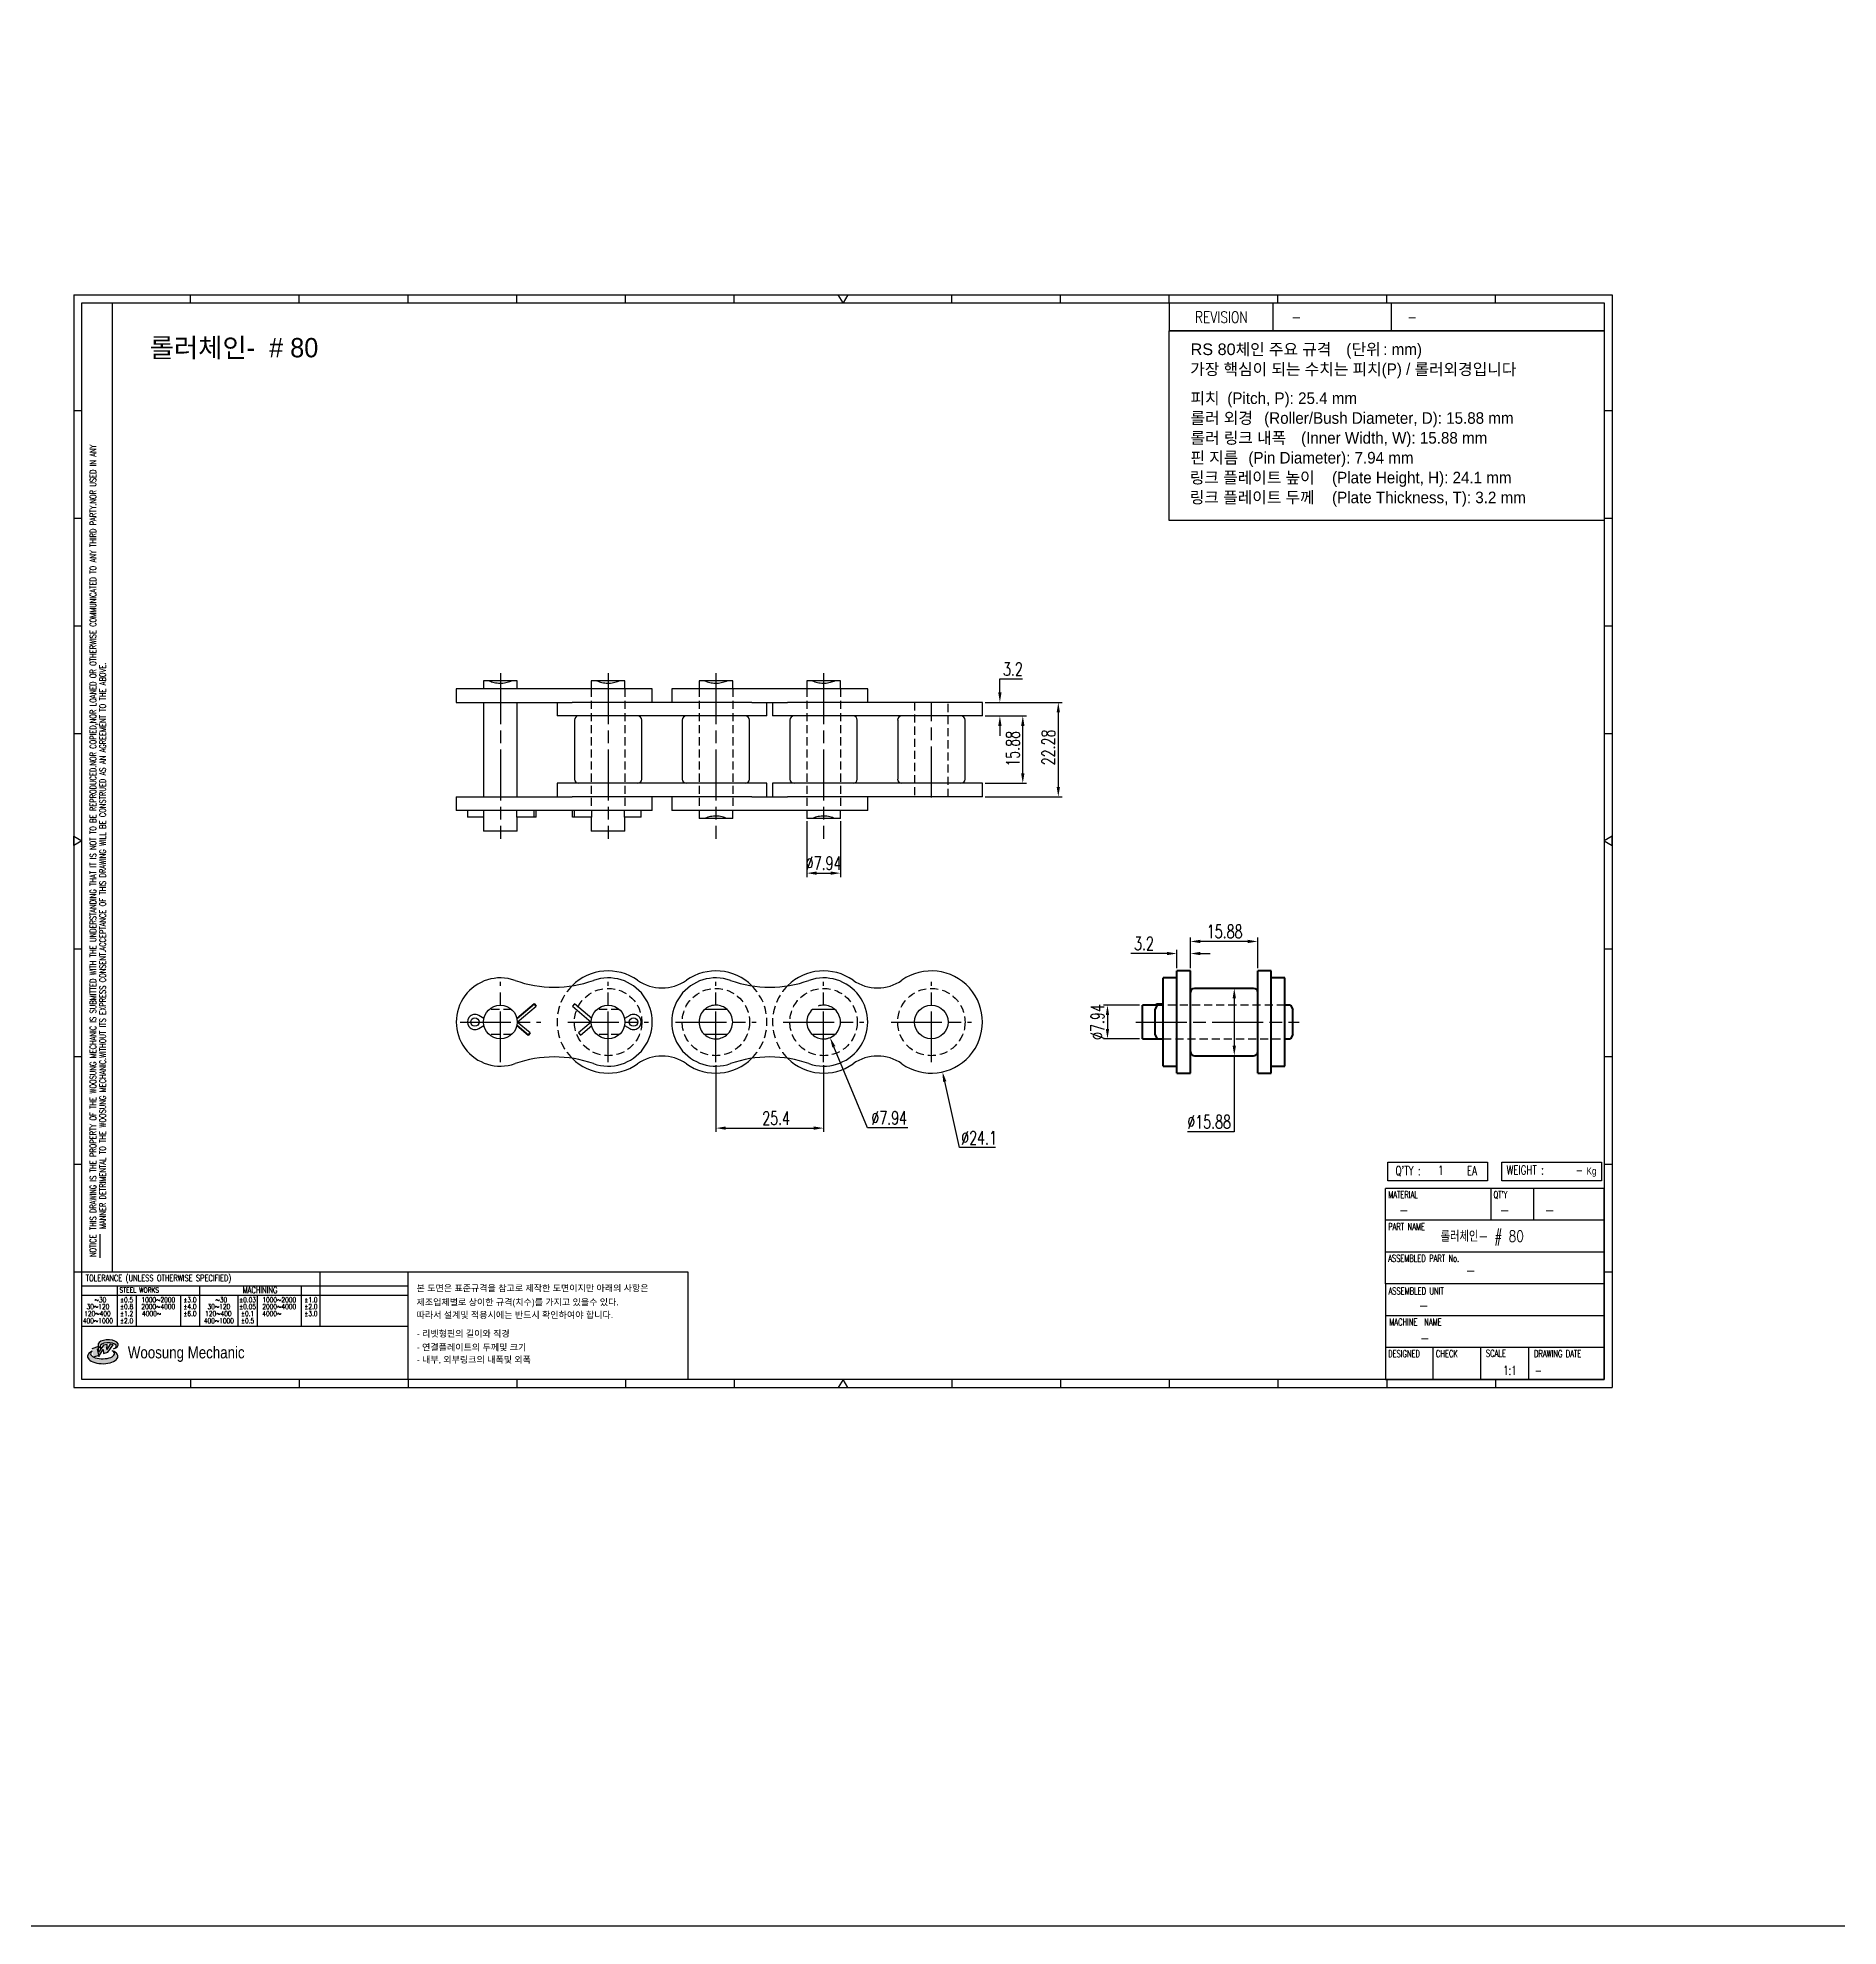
# Model space of a CAD drawing. Header units: millimetres. Extents: x 23858 to 48841, y -93 to 797.
# Drawn here: x 25289.3 to 25713.8, y -93.4 to 351.8 of the extents above; entities that cross this region are included whole.
import ezdxf
from ezdxf.enums import TextEntityAlignment as Align

# ---------------------------------------------------------------- set-up
doc = ezdxf.new("R2010")
doc.units = ezdxf.units.MM
doc.linetypes.add('AM_ISO08W050', pattern=[18, 12, -1.5, 3, -1.5])
doc.linetypes.add('HIDDEN', pattern=[9.525, 6.35, -3.175])
doc.layers.get('Defpoints').update_dxf_attribs({"color": 80})
doc.layers.add('AM_0', color=7, linetype='Continuous', lineweight=50)
doc.layers.add('CL1', color=140, linetype='AM_ISO08W050', lineweight=25)
for name, color, linetype in [('HID-01', 2, 'HIDDEN'), ('S-DIM', 7, 'Continuous'), ('TITLE', 7, 'Continuous'), ('도면레이아웃', 7, 'Continuous')]:
    doc.layers.add(name, color=color, linetype=linetype)
doc.styles.add('HAN', font='ROMANS.shx', dxfattribs={"width": 0.7, "bigfont": 'whgtxt.shx'})
doc.styles.add('HKD_ST2', font='romans.shx', dxfattribs={"width": 0.7, "height": 4, "bigfont": '@extfont2.shx'})
doc.styles.add('HSG', font='SIMPLEX.shx', dxfattribs={"width": 0.7, "bigfont": 'HSG.shx'})
doc.styles.add('MtXpl_', font='Gulim.ttf')
doc.styles.add('SLDTEXTSTYLE4', font='arial.ttf', dxfattribs={"width": 0.8})
doc.styles.get("Standard").update_dxf_attribs({"font": 'arial.ttf'})
doc.dimstyles.new('APP1.3', dxfattribs={"dimscale": 1.3, "dimtxt": 2.4, "dimasz": 1.8, "dimexe": 0.7, "dimexo": 0.5, "dimgap": 0.6, "dimtad": 1, "dimtoh": 1, "dimrnd": 0.01, "dimzin": 9, "dimdsep": 46, "dimtxsty": 'HSG', "dimcen": 0, "dimclrd": 1, "dimclre": 1, "dimclrt": 256, "dimazin": 2, "dimtp": 1, "dimtm": 1, "dimtfac": 0.5, "dimtofl": 0, "dimtmove": 0, "dimatfit": 3, "dimfxl": 0, "dimtvp": 1, "dimtolj": 2, "dimlwd": -1, "dimlwe": -1, "dimarcsym": 0})

# ---------------------------------------------------------------- blocks, each defined once
blk = doc.blocks.new('*D76')
at = {"layer": 'Defpoints', "color": 0, "transparency": 16777216}
for p in [(25512, 191.91), (25521.51, 191.91), (25512, 176.03)]:
    blk.add_point(p, dxfattribs=at)
at = {"layer": 'S-DIM', "color": 1, "linetype": 'ByBlock', "transparency": 16777216}
for p, q in [((25512.65, 191.91), (25522.42, 191.91)), ((25521.51, 178.37), (25521.51, 189.57)), ((25512.65, 176.03), (25522.42, 176.03))]:
    blk.add_line(p, q, dxfattribs=at)
at = {"layer": 'S-DIM', "color": 1, "transparency": 16777216}
for points in [[(25521.12, 189.57), (25521.9, 189.57), (25521.51, 191.91)], [(25521.12, 178.37), (25521.9, 178.37), (25521.51, 176.03)]]:
    blk.add_solid(points, dxfattribs=at)
at = {"layer": 'S-DIM', "transparency": 16777216, "insert": (25519.17, 184.16), "char_height": 3.12, "attachment_point": 5, "rotation": 90, "style": 'HSG'}
blk.add_mtext('\\A2;15.88', dxfattribs=at)
blk = doc.blocks.new('*D77')
at = {"layer": 'Defpoints', "color": 0, "transparency": 16777216}
for p in [(25512, 195.11), (25512, 191.91), (25516.11, 195.11)]:
    blk.add_point(p, dxfattribs=at)
at = {"layer": 'S-DIM', "color": 1, "linetype": 'ByBlock', "transparency": 16777216}
for p, q in [((25516.11, 197.45), (25516.11, 200.63)), ((25516.11, 200.63), (25521.47, 200.63)), ((25512.65, 195.11), (25517.02, 195.11)), ((25512.65, 191.91), (25517.02, 191.91)), ((25516.11, 189.57), (25516.11, 187.23))]:
    blk.add_line(p, q, dxfattribs=at)
at = {"layer": 'S-DIM', "color": 1, "transparency": 16777216}
for points in [[(25515.72, 197.45), (25516.5, 197.45), (25516.11, 195.11)], [(25515.72, 189.57), (25516.5, 189.57), (25516.11, 191.91)]]:
    blk.add_solid(points, dxfattribs=at)
at = {"layer": 'S-DIM', "transparency": 16777216, "insert": (25519.18, 202.97), "char_height": 3.12, "attachment_point": 5, "style": 'HSG'}
blk.add_mtext('\\A2;3.2', dxfattribs=at)
blk = doc.blocks.new('*D78')
at = {"layer": 'Defpoints', "color": 0, "transparency": 16777216}
for p in [(25512, 195.11), (25512, 172.83), (25529.88, 172.83)]:
    blk.add_point(p, dxfattribs=at)
at = {"layer": 'S-DIM', "color": 1, "linetype": 'ByBlock', "transparency": 16777216}
for p, q in [((25512.65, 195.11), (25530.79, 195.11)), ((25529.88, 192.77), (25529.88, 175.17)), ((25512.65, 172.83), (25530.79, 172.83))]:
    blk.add_line(p, q, dxfattribs=at)
at = {"layer": 'S-DIM', "color": 1, "transparency": 16777216}
for points in [[(25529.49, 192.77), (25530.27, 192.77), (25529.88, 195.11)], [(25529.49, 175.17), (25530.27, 175.17), (25529.88, 172.83)]]:
    blk.add_solid(points, dxfattribs=at)
at = {"layer": 'S-DIM', "transparency": 16777216, "insert": (25527.54, 184.5), "char_height": 3.12, "attachment_point": 5, "rotation": 90, "style": 'HSG'}
blk.add_mtext('\\A2;22.28', dxfattribs=at)
blk = doc.blocks.new('*D79')
at = {"layer": 'Defpoints', "color": 0, "transparency": 16777216}
for p in [(25470.58, 167.72), (25478.52, 167.72), (25478.52, 154.85)]:
    blk.add_point(p, dxfattribs=at)
at = {"layer": 'S-DIM', "color": 1, "linetype": 'ByBlock', "transparency": 16777216}
for p, q in [((25470.58, 167.07), (25470.58, 153.94)), ((25478.52, 167.07), (25478.52, 153.94)), ((25472.92, 154.85), (25476.18, 154.85))]:
    blk.add_line(p, q, dxfattribs=at)
at = {"layer": 'S-DIM', "color": 1, "transparency": 16777216}
for points in [[(25472.92, 155.24), (25472.92, 154.46), (25470.58, 154.85)], [(25476.18, 155.24), (25476.18, 154.46), (25478.52, 154.85)]]:
    blk.add_solid(points, dxfattribs=at)
at = {"layer": 'S-DIM', "transparency": 16777216, "insert": (25474.55, 157.19), "char_height": 3.12, "attachment_point": 5, "style": 'HSG'}
blk.add_mtext('\\A2;%%c7.94', dxfattribs=at)
blk = doc.blocks.new('*D80')
at = {"layer": 'Defpoints', "color": 0, "transparency": 16777216}
for p in [(25449.15, 110.25), (25474.55, 110.25), (25474.55, 94.74)]:
    blk.add_point(p, dxfattribs=at)
at = {"layer": 'S-DIM', "color": 1, "linetype": 'ByBlock', "transparency": 16777216}
for p, q in [((25449.15, 109.6), (25449.15, 93.83)), ((25474.55, 109.6), (25474.55, 93.83)), ((25451.49, 94.74), (25472.21, 94.74))]:
    blk.add_line(p, q, dxfattribs=at)
at = {"layer": 'S-DIM', "color": 1, "transparency": 16777216}
for points in [[(25451.49, 95.13), (25451.49, 94.35), (25449.15, 94.74)], [(25472.21, 95.13), (25472.21, 94.35), (25474.55, 94.74)]]:
    blk.add_solid(points, dxfattribs=at)
at = {"layer": 'S-DIM', "transparency": 16777216, "insert": (25463.37, 97.08), "char_height": 3.12, "attachment_point": 5, "style": 'HSG'}
blk.add_mtext('\\A2;25.4', dxfattribs=at)
blk = doc.blocks.new('*D81')
at = {"layer": 'Defpoints', "color": 0, "transparency": 16777216}
for p in [(25473.03, 123.42), (25476.07, 116.08)]:
    blk.add_point(p, dxfattribs=at)
at = {"layer": 'S-DIM', "color": 1, "linetype": 'ByBlock', "transparency": 16777216}
for p, q in [((25484.86, 94.8), (25476.96, 113.92)), ((25494.38, 94.8), (25484.86, 94.8))]:
    blk.add_line(p, q, dxfattribs=at)
blk.add_arc((25474.55, 119.75), 3.97, 279.3211, 302.0287, dxfattribs=at)
at = {"layer": 'S-DIM', "color": 1, "transparency": 16777216}
blk.add_solid([(25477.32, 114.07), (25476.6, 113.77), (25476.07, 116.08)], dxfattribs=at)
at = {"layer": 'S-DIM', "transparency": 16777216, "insert": (25490.01, 97.14), "char_height": 3.12, "attachment_point": 5, "style": 'HSG'}
blk.add_mtext('\\A2;∅7.94', dxfattribs=at)
blk = doc.blocks.new('*D82')
at = {"layer": 'Defpoints', "color": 0, "transparency": 16777216}
for p in [(25497.32, 131.51), (25502.58, 107.99)]:
    blk.add_point(p, dxfattribs=at)
at = {"layer": 'S-DIM', "color": 1, "linetype": 'ByBlock', "transparency": 16777216}
for p, q in [((25506.59, 90.13), (25503.1, 105.71)), ((25515.06, 90.13), (25506.59, 90.13))]:
    blk.add_line(p, q, dxfattribs=at)
at = {"layer": 'S-DIM', "color": 1, "transparency": 16777216}
blk.add_solid([(25503.48, 105.8), (25502.71, 105.63), (25502.58, 107.99)], dxfattribs=at)
at = {"layer": 'S-DIM', "transparency": 16777216, "insert": (25511.21, 92.47), "char_height": 3.12, "attachment_point": 5, "style": 'HSG'}
blk.add_mtext('\\A2;∅24.1', dxfattribs=at)
blk = doc.blocks.new('*D83')
at = {"layer": 'Defpoints', "color": 0, "transparency": 16777216}
for p in [(25549.71, 123.72), (25541.47, 115.78), (25549.71, 115.78)]:
    blk.add_point(p, dxfattribs=at)
at = {"layer": 'S-DIM', "color": 1, "linetype": 'ByBlock', "transparency": 16777216}
for p, q in [((25549.06, 123.72), (25540.56, 123.72)), ((25541.47, 121.38), (25541.47, 118.12)), ((25549.06, 115.78), (25540.56, 115.78))]:
    blk.add_line(p, q, dxfattribs=at)
at = {"layer": 'S-DIM', "color": 1, "transparency": 16777216}
for points in [[(25541.08, 121.38), (25541.86, 121.38), (25541.47, 123.72)], [(25541.08, 118.12), (25541.86, 118.12), (25541.47, 115.78)]]:
    blk.add_solid(points, dxfattribs=at)
at = {"layer": 'S-DIM', "transparency": 16777216, "insert": (25539.13, 119.75), "char_height": 3.12, "attachment_point": 5, "rotation": 90, "style": 'HSG'}
blk.add_mtext('\\A2;%%c7.94', dxfattribs=at)
blk = doc.blocks.new('*D84')
at = {"layer": 'Defpoints', "color": 0, "transparency": 16777216}
for p in [(25561.02, 138.75), (25561.02, 131.8), (25576.9, 131.8)]:
    blk.add_point(p, dxfattribs=at)
at = {"layer": 'S-DIM', "color": 1, "linetype": 'ByBlock', "transparency": 16777216}
for p, q in [((25561.02, 132.45), (25561.02, 139.66)), ((25574.56, 138.75), (25563.36, 138.75)), ((25576.9, 132.45), (25576.9, 139.66))]:
    blk.add_line(p, q, dxfattribs=at)
at = {"layer": 'S-DIM', "color": 1, "transparency": 16777216}
for points in [[(25563.36, 139.14), (25563.36, 138.36), (25561.02, 138.75)], [(25574.56, 139.14), (25574.56, 138.36), (25576.9, 138.75)]]:
    blk.add_solid(points, dxfattribs=at)
at = {"layer": 'S-DIM', "transparency": 16777216, "insert": (25569.1, 141.09), "char_height": 3.12, "attachment_point": 5, "style": 'HSG'}
blk.add_mtext('\\A2;15.88', dxfattribs=at)
blk = doc.blocks.new('*D85')
at = {"layer": 'Defpoints', "color": 0, "transparency": 16777216}
for p in [(25557.82, 135.9), (25557.82, 131.8), (25561.02, 131.8)]:
    blk.add_point(p, dxfattribs=at)
at = {"layer": 'S-DIM', "color": 1, "linetype": 'ByBlock', "transparency": 16777216}
for p, q in [((25555.48, 135.9), (25547, 135.9)), ((25557.82, 132.45), (25557.82, 136.81)), ((25561.02, 132.45), (25561.02, 136.81)), ((25563.36, 135.9), (25565.7, 135.9))]:
    blk.add_line(p, q, dxfattribs=at)
at = {"layer": 'S-DIM', "color": 1, "transparency": 16777216}
for points in [[(25555.48, 136.29), (25555.48, 135.51), (25557.82, 135.9)], [(25563.36, 136.29), (25563.36, 135.51), (25561.02, 135.9)]]:
    blk.add_solid(points, dxfattribs=at)
at = {"layer": 'S-DIM', "transparency": 16777216, "insert": (25550.07, 138.24), "char_height": 3.12, "attachment_point": 5, "style": 'HSG'}
blk.add_mtext('\\A2;3.2', dxfattribs=at)
blk = doc.blocks.new('*D86')
at = {"layer": 'Defpoints', "color": 0, "transparency": 16777216}
for p in [(25568.96, 127.69), (25568.96, 111.81), (25571.37, 111.81)]:
    blk.add_point(p, dxfattribs=at)
at = {"layer": 'S-DIM', "color": 1, "linetype": 'ByBlock', "transparency": 16777216}
for p, q in [((25569.61, 127.69), (25572.28, 127.69)), ((25571.37, 125.35), (25571.37, 114.15)), ((25569.61, 111.81), (25572.28, 111.81)), ((25571.37, 111.81), (25571.37, 93.89)), ((25571.37, 93.89), (25560.3, 93.89))]:
    blk.add_line(p, q, dxfattribs=at)
at = {"layer": 'S-DIM', "color": 1, "transparency": 16777216}
for points in [[(25570.98, 125.35), (25571.76, 125.35), (25571.37, 127.69)], [(25570.98, 114.15), (25571.76, 114.15), (25571.37, 111.81)]]:
    blk.add_solid(points, dxfattribs=at)
at = {"layer": 'S-DIM', "transparency": 16777216, "insert": (25565.44, 96.23), "char_height": 3.12, "attachment_point": 5, "style": 'HSG'}
blk.add_mtext('\\A2;%%c15.88', dxfattribs=at)
blk = doc.blocks.new('MAST')
at = {"layer": '도면레이아웃'}
h = blk.add_hatch(color=10, dxfattribs=at)
h.paths.add_polyline_path([(1.544, 35.177), (1.554, 34.966), (1.779, 35.034), (2.054, 35.422), (1.908, 35.446), (1.728, 35.167), (1.741, 35.439), (1.547, 35.405), (1.292, 35.041), (1.295, 35.33), (0.943, 35.208), (1.03, 34.8), (1.336, 34.885)])
edge = h.paths.add_edge_path()
edge.add_ellipse((1.795, 35.421), major_axis=(-0.53, 0), ratio=0.487785, start_angle=122.36065, end_angle=403.39574)
edge.add_line((1.411, 35.244), (1.419, 35.261))
edge.add_ellipse((1.798, 35.344), major_axis=(-0.423, 0), ratio=0.444396, start_angle=131.58977, end_angle=386.19408, ccw=False)
edge = h.paths.add_edge_path()
edge.add_ellipse((1.512, 34.815), major_axis=(-0.793, 0), ratio=0.480113, start_angle=314.67633, end_angle=590.85213)
edge.add_ellipse((1.501, 34.958), major_axis=(-0.62, 0), ratio=0.43311, start_angle=331.7024, end_angle=574.42495, ccw=False)
at = {"color": 140}
for p, q in [((0, 90.118), (80.15, 90.118)), ((0, 90.118), (0, 33.191)), ((57.068, 89.693), (57.068, 88.246)), ((62.47, 89.693), (62.47, 88.246)), ((68.635, 89.693), (68.635, 88.246)), ((80.15, 90.118), (80.15, 33.191)), ((79.725, 88.246), (57.068, 88.246)), ((68.449, 43.961), (68.449, 44.936)), ((68.449, 44.936), (73.654, 44.936)), ((73.654, 44.936), (73.654, 43.961)), ((74.39, 43.961), (74.39, 44.936)), ((74.39, 44.936), (79.595, 44.936)), ((79.595, 44.936), (79.595, 43.961)), ((68.336, 38.59), (68.336, 43.563)), ((79.725, 43.563), (68.336, 43.563)), ((73.654, 43.961), (68.449, 43.961)), ((73.827, 43.563), (73.827, 41.905)), ((79.595, 43.961), (74.39, 43.961)), ((76.037, 43.563), (76.037, 41.905)), ((79.725, 38.59), (79.725, 43.563)), ((79.725, 41.905), (68.336, 41.905)), ((79.725, 40.248), (68.336, 40.248)), ((68.336, 38.59), (68.336, 33.616)), ((79.725, 38.59), (68.336, 38.59)), ((79.725, 33.616), (79.725, 38.59)), ((79.725, 36.932), (68.336, 36.932)), ((79.725, 35.274), (68.336, 35.274)), ((70.822, 33.616), (70.822, 35.274)), ((73.309, 33.616), (73.309, 35.274)), ((75.796, 33.616), (75.796, 35.274)), ((68.336, 33.616), (79.725, 33.616)), ((0, 33.191), (80.15, 33.191))]:
    blk.add_line(p, q, dxfattribs=at)
at = {"color": 2}
for p, q in [((2.017, 39.224), (2.017, 89.693)), ((0.425, 39.224), (17.418, 39.224)), ((0.425, 38.487), (17.418, 38.487)), ((2.257, 38.487), (2.257, 36.382)), ((6.557, 38.5), (6.557, 36.382)), ((11.857, 38.487), (11.857, 36.382)), ((12.816, 39.224), (12.816, 36.382)), ((17.418, 33.616), (17.418, 39.224)), ((0.425, 38.012), (17.418, 38.012)), ((3.257, 38.012), (3.257, 36.382)), ((5.557, 38.012), (5.557, 36.382)), ((8.557, 38.012), (8.557, 36.382)), ((9.557, 38.026), (9.557, 36.382)), ((0.425, 36.382), (17.418, 36.382))]:
    blk.add_line(p, q, dxfattribs=at)
for p, q in [((6.089, 89.693), (6.089, 90.118)), ((11.753, 89.693), (11.753, 90.118)), ((17.418, 89.693), (17.418, 90.118)), ((23.082, 89.693), (23.082, 90.118)), ((28.746, 89.693), (28.746, 90.118)), ((34.411, 89.693), (34.411, 90.118)), ((45.739, 89.693), (45.739, 90.118)), ((51.404, 89.693), (51.404, 90.118)), ((57.068, 89.693), (57.068, 90.118)), ((62.732, 89.693), (62.732, 90.118)), ((68.397, 89.693), (68.397, 90.118)), ((74.061, 89.693), (74.061, 90.118)), ((0, 84.085), (0.425, 84.085)), ((79.725, 84.085), (80.15, 84.085)), ((0, 78.478), (0.425, 78.478)), ((79.725, 78.478), (80.15, 78.478)), ((0, 72.87), (0.425, 72.87)), ((79.725, 72.87), (80.15, 72.87)), ((0, 67.262), (0.425, 67.262)), ((79.725, 67.262), (80.15, 67.262)), ((0, 56.047), (0.425, 56.047)), ((79.725, 56.047), (80.15, 56.047)), ((0, 50.439), (0.425, 50.439)), ((79.725, 50.439), (80.15, 50.439)), ((0, 44.832), (0.425, 44.832)), ((79.725, 44.832), (80.15, 44.832)), ((1.377, 39.947), (1.377, 41.174)), ((0, 39.224), (0.425, 39.224)), ((79.725, 39.224), (80.15, 39.224)), ((6.089, 33.616), (6.089, 33.191)), ((11.753, 33.616), (11.753, 33.191)), ((17.418, 33.616), (17.418, 33.191)), ((23.082, 33.616), (23.082, 33.191)), ((28.746, 33.616), (28.746, 33.191)), ((34.411, 33.616), (34.411, 33.191)), ((45.739, 33.616), (45.739, 33.191)), ((51.404, 33.616), (51.404, 33.191)), ((57.068, 33.616), (57.068, 33.191)), ((62.732, 33.616), (62.732, 33.191)), ((68.397, 33.616), (68.397, 33.191)), ((74.061, 33.616), (74.061, 33.191))]:
    blk.add_line(p, q)
at = {"color": 140}
blk.add_lwpolyline([(0.425, 89.693), (79.725, 89.693), (79.725, 33.616), (0.425, 33.616)], close=True, dxfattribs=at)
for points in [[(40.075, 89.693), (39.83, 90.118), (40.32, 90.118)], [(0.425, 61.679), (0, 61.433), (0, 61.924)], [(79.725, 61.679), (80.15, 61.433), (80.15, 61.924)], [(40.075, 33.616), (39.83, 33.191), (40.32, 33.191)]]:
    blk.add_lwpolyline(points, close=True)
at = {"layer": '도면레이아웃'}
for p, q in [((1.741, 35.439), (1.547, 35.405)), ((1.908, 35.446), (1.728, 35.167)), ((1.728, 35.167), (1.741, 35.439)), ((1.779, 35.034), (2.054, 35.422)), ((2.054, 35.422), (1.908, 35.446)), ((1.295, 35.33), (0.943, 35.208)), ((1.03, 34.8), (1.336, 34.885)), ((1.224, 35.208), (1.311, 34.8)), ((1.224, 35.208), (1.224, 35.208)), ((1.547, 35.405), (1.292, 35.041)), ((1.292, 35.041), (1.295, 35.33)), ((1.336, 34.885), (1.544, 35.177)), ((1.419, 35.261), (1.411, 35.244)), ((1.544, 35.177), (1.554, 34.966)), ((1.554, 34.966), (1.779, 35.034))]:
    blk.add_line(p, q, dxfattribs=at)
for centre, major_axis, ratio, start_param, end_param in [((1.795, 35.421), (-0.53, 0), 0.487785, 2.135596, 7.040584), ((1.798, 35.344), (-0.423, 0), 0.444396, 2.296675, 6.740358), ((1.512, 34.815), (-0.793, 0), 0.480113, 5.492138, 10.312315), ((1.501, 34.958), (-0.62, 0), 0.43311, 5.789299, 10.025607)]:
    blk.add_ellipse(centre, major_axis=major_axis, ratio=ratio, start_param=start_param, end_param=end_param, dxfattribs=at)
for s, height, style, width, p in [('REVISION', 0.5806, 'HAN', 0.8, (58.415, 88.664)), ('-', 0.581, 'HAN', 0.8, (63.426, 88.664)), ('-', 0.581, 'HAN', 0.8, (69.468, 88.664)), ("Q'TY : ", 0.4746, 'HKD_ST2', 0.7, (68.857, 44.253)), ('1', 0.475, 'HKD_ST2', 0.7, (71.071, 44.275)), ('EA', 0.4746, 'HKD_ST2', 0.7, (72.578, 44.253)), ('WEIGHT : ', 0.4746, 'HKD_ST2', 0.7, (74.65, 44.286)), ('-', 0.581, 'HAN', 0.8, (69.029, 42.157)), ('-', 0.581, 'HAN', 0.8, (74.289, 42.157)), ('-', 0.581, 'HAN', 0.8, (76.623, 42.157)), ('-', 0.581, 'HAN', 0.8, (72.515, 39.013)), ('-', 0.581, 'HAN', 0.8, (70.067, 37.189)), ('-', 0.581, 'HAN', 0.8, (70.126, 35.48)), ('1:1', 0.4746, 'HKD_ST2', 0.7, (74.458, 33.848)), ('-', 0.475, 'HKD_ST2', 0.7, (76.112, 33.837))]:
    blk.add_text(s, height=height, dxfattribs=dict(style=style, width=width)).set_placement(p)
at = {"color": 6, "style": 'HKD_ST2', "width": 0.7}
for s, p in [(' THIS DRAWING IS THE PROPERTY OF THE WOOSUNG MECHANIC IS SUBMITTED WITH THE UNDERSTANDING THAT IT IS NOT TO BE REPRODUCED.NOR COPIED,NOR LOANED OR OTHERWISE COMMUNICATED TO ANY THIRD PARTY.NOR USED IN ANY', (1.173, 41.217)), ('MANNER DETRIMENTAL TO THE WOOSUNG MECHANIC.WITHOUT ITS EXPRESS CONSENT.ACCEPTANCE OF THIS DRAWING WILL BE CONSTRUED AS AN AGREEMENT TO THE ABOVE.', (1.672, 41.447))]:
    blk.add_text(s, height=0.326266, rotation=90, dxfattribs=at).set_placement(p)
at = {"style": 'HKD_ST2', "width": 0.7}
blk.add_text('-', height=0.475, dxfattribs=at).set_placement((78.613, 44.286), align=Align.RIGHT)
at = {"color": 254, "style": 'HKD_ST2', "width": 0.7}
for s, height, p in [('MATERIAL', 0.3651, (68.474, 43.425)), ("QT'Y", 0.3651, (73.965, 43.425)), ('PART NAME', 0.3651, (68.474, 41.756)), ('ASSEMBLED PART No.', 0.36511, (68.474, 40.109)), ('ASSEMBLED UNIT', 0.36511, (68.49, 38.408)), ('MACHINE  NAME', 0.36511, (68.532, 36.794)), ('DESIGNED', 0.3651, (68.474, 35.136)), ('CHECK', 0.3651, (70.961, 35.136)), ('SCALE', 0.3651, (73.566, 35.153)), ('DRAWING DATE', 0.36511, (76.071, 35.141))]:
    blk.add_text(s, height=height, dxfattribs=at).set_placement(p, align=Align.TOP_LEFT)
at = {"style": 'HKD_ST2', "width": 0.7}
blk.add_text('NOTICE', height=0.3263, rotation=90, dxfattribs=at).set_placement((1.163, 39.988))
blk.add_text('TOLERANCE (UNLESS OTHERWISE SPECIFIED)', height=0.32627, dxfattribs=at).set_placement((4.417, 38.896), align=Align.MIDDLE_CENTER)
at = {"color": 4, "style": 'HKD_ST2', "width": 0.7}
for s, height, p in [('STEEL WORKS', 0.26101, (3.416, 38.268)), ('MACHINING', 0.3263, (9.707, 38.27)), ('%%P0.5', 0.261, (2.757, 37.762)), ('%%P0.8', 0.261, (2.757, 37.411)), ('%%P3.0', 0.261, (6.057, 37.762)), ('%%P4.0', 0.261, (6.057, 37.411)), ('%%P0.03', 0.261, (9.057, 37.762)), ('%%P0.05', 0.261, (9.057, 37.411)), ('%%P1.0', 0.261, (12.357, 37.762)), ('%%P2.0', 0.261, (12.357, 37.411)), ('%%P1.2', 0.261, (2.757, 37.045)), ('%%P2.0', 0.261, (2.757, 36.67)), ('%%P6.0', 0.261, (6.057, 37.045)), ('%%P0.1', 0.261, (9.057, 37.045)), ('%%P0.5', 0.261, (9.057, 36.67)), ('%%P3.0', 0.261, (12.357, 37.045))]:
    blk.add_text(s, height=height, dxfattribs=at).set_placement(p, align=Align.MIDDLE)
for s, height, p in [('30%%126120', 0.261, (1.263, 37.411)), ('%%12630', 0.261, (1.389, 37.762)), ('2000%%1264000', 0.26101, (4.407, 37.411)), ('1000%%1262000', 0.26101, (4.407, 37.762)), ('30%%126120', 0.261, (7.563, 37.411)), ('%%12630', 0.261, (7.689, 37.762)), ('2000%%1264000', 0.26101, (10.707, 37.411)), ('1000%%1262000', 0.26101, (10.707, 37.762)), ('400%%1261000', 0.26101, (1.263, 36.67)), ('120%%126400', 0.26101, (1.237, 37.045)), ('4000%%126', 0.261, (4.061, 37.045)), ('400%%1261000', 0.26101, (7.563, 36.67)), ('120%%126400', 0.26101, (7.537, 37.045)), ('4000%%126', 0.261, (10.321, 37.045))]:
    blk.add_text(s, height=height, dxfattribs=at).set_placement(p, align=Align.MIDDLE_CENTER)
at = {"color": 1, "style": 'SLDTEXTSTYLE4', "width": 0.8}
blk.add_text('Woosung Mechanic', height=0.61957, dxfattribs=at).set_placement((2.822, 34.711))
at = {"layer": 'TITLE', "width": 0.8}
blk.add_text('Kg', height=0.3789, dxfattribs=at).set_placement((78.807, 44.286))

msp = doc.modelspace()

# ---------------------------------------------------------------- linework, layer by layer
for p, q in [((25387.95, 198.315), (25387.95, 195.115)), ((25434.15, 198.315), (25387.95, 198.315)), ((25394.38, 200.225), (25394.38, 198.315)), ((25402.32, 200.225), (25394.38, 200.225)), ((25395.724, 200.225), (25395.993, 200.099)), ((25395.993, 200.099), (25396.281, 199.987)), ((25396.281, 199.987), (25396.584, 199.891)), ((25396.584, 199.891), (25396.9, 199.81)), ((25396.9, 199.81), (25397.228, 199.745)), ((25397.228, 199.745), (25397.564, 199.697)), ((25397.564, 199.697), (25397.906, 199.666)), ((25397.906, 199.666), (25398.252, 199.652)), ((25398.252, 199.652), (25398.598, 199.656)), ((25398.598, 199.656), (25398.943, 199.677)), ((25398.943, 199.677), (25399.282, 199.716)), ((25399.282, 199.716), (25399.615, 199.771)), ((25399.615, 199.771), (25399.938, 199.843)), ((25399.938, 199.843), (25400.249, 199.931)), ((25400.249, 199.931), (25400.546, 200.034)), ((25400.546, 200.034), (25400.826, 200.152)), ((25400.826, 200.152), (25400.975, 200.225)), ((25402.32, 198.315), (25402.32, 200.225)), ((25419.78, 200.225), (25419.78, 198.315)), ((25427.72, 200.225), (25419.78, 200.225)), ((25421.124, 200.225), (25421.393, 200.099)), ((25421.393, 200.099), (25421.681, 199.987)), ((25421.681, 199.987), (25421.984, 199.891)), ((25421.984, 199.891), (25422.3, 199.81)), ((25422.3, 199.81), (25422.628, 199.745)), ((25422.628, 199.745), (25422.964, 199.697)), ((25422.964, 199.697), (25423.306, 199.666)), ((25423.306, 199.666), (25423.652, 199.652)), ((25423.652, 199.652), (25423.998, 199.656)), ((25423.998, 199.656), (25424.343, 199.677)), ((25424.343, 199.677), (25424.682, 199.716)), ((25424.682, 199.716), (25425.015, 199.771)), ((25425.015, 199.771), (25425.338, 199.843)), ((25425.338, 199.843), (25425.649, 199.931)), ((25425.649, 199.931), (25425.946, 200.034)), ((25425.946, 200.034), (25426.226, 200.152)), ((25426.226, 200.152), (25426.375, 200.225)), ((25427.72, 198.315), (25427.72, 200.225)), ((25434.15, 195.115), (25434.15, 198.315)), ((25438.75, 198.315), (25438.75, 195.115)), ((25484.95, 198.315), (25438.75, 198.315)), ((25445.18, 200.225), (25445.18, 198.315)), ((25453.12, 200.225), (25445.18, 200.225)), ((25446.524, 200.225), (25446.793, 200.099)), ((25446.793, 200.099), (25447.081, 199.987)), ((25447.081, 199.987), (25447.384, 199.891)), ((25447.384, 199.891), (25447.7, 199.81)), ((25447.7, 199.81), (25448.028, 199.745)), ((25448.028, 199.745), (25448.364, 199.697)), ((25448.364, 199.697), (25448.706, 199.666)), ((25448.706, 199.666), (25449.052, 199.652)), ((25449.052, 199.652), (25449.398, 199.656)), ((25449.398, 199.656), (25449.743, 199.677)), ((25449.743, 199.677), (25450.082, 199.716)), ((25450.082, 199.716), (25450.415, 199.771)), ((25450.415, 199.771), (25450.738, 199.843)), ((25450.738, 199.843), (25451.049, 199.931)), ((25451.049, 199.931), (25451.346, 200.034)), ((25451.346, 200.034), (25451.626, 200.152)), ((25451.626, 200.152), (25451.775, 200.225)), ((25453.12, 198.315), (25453.12, 200.225)), ((25470.58, 200.225), (25470.58, 198.315)), ((25478.52, 200.225), (25470.58, 200.225)), ((25471.924, 200.225), (25472.193, 200.099)), ((25472.193, 200.099), (25472.481, 199.987)), ((25472.481, 199.987), (25472.784, 199.891)), ((25472.784, 199.891), (25473.1, 199.81)), ((25473.1, 199.81), (25473.428, 199.745)), ((25473.428, 199.745), (25473.764, 199.697)), ((25473.764, 199.697), (25474.106, 199.666)), ((25474.106, 199.666), (25474.452, 199.652)), ((25474.452, 199.652), (25474.798, 199.656)), ((25474.798, 199.656), (25475.143, 199.677)), ((25475.143, 199.677), (25475.482, 199.716)), ((25475.482, 199.716), (25475.815, 199.771)), ((25475.815, 199.771), (25476.138, 199.843)), ((25476.138, 199.843), (25476.449, 199.931)), ((25476.449, 199.931), (25476.746, 200.034)), ((25476.746, 200.034), (25477.026, 200.152)), ((25477.026, 200.152), (25477.175, 200.225)), ((25478.52, 198.315), (25478.52, 200.225)), ((25484.95, 195.115), (25484.95, 198.315)), ((25387.95, 195.115), (25415.26, 195.115)), ((25394.38, 195.115), (25394.38, 172.835)), ((25402.32, 172.835), (25402.32, 195.115)), ((25411.7, 195.115), (25411.7, 191.915)), ((25461.2, 191.915), (25411.7, 191.915)), ((25457.64, 195.115), (25415.26, 195.115)), ((25457.64, 195.115), (25466.06, 195.115)), ((25461.2, 191.915), (25461.2, 195.115)), ((25462.5, 195.115), (25462.5, 191.915)), ((25512, 191.915), (25462.5, 191.915)), ((25512, 195.115), (25466.06, 195.115)), ((25512, 191.915), (25512, 195.115)), ((25415.81, 190.93), (25415.81, 177.019)), ((25431.69, 177.019), (25431.69, 190.93)), ((25441.21, 190.93), (25441.21, 177.019)), ((25457.09, 177.019), (25457.09, 190.93)), ((25466.61, 190.93), (25466.61, 177.019)), ((25482.49, 177.019), (25482.49, 190.93)), ((25492.01, 190.93), (25492.01, 177.019)), ((25507.89, 177.019), (25507.89, 190.93)), ((25461.2, 176.035), (25411.7, 176.035)), ((25411.7, 176.035), (25411.7, 172.835)), ((25461.2, 172.835), (25461.2, 176.035)), ((25512, 176.035), (25462.5, 176.035)), ((25462.5, 176.035), (25462.5, 172.835)), ((25512, 172.835), (25512, 176.035)), ((25387.95, 172.835), (25415.26, 172.835)), ((25387.95, 172.835), (25387.95, 169.635)), ((25434.15, 169.635), (25387.95, 169.635)), ((25390.56, 169.635), (25390.56, 168.035)), ((25394.473, 168.035), (25394.473, 169.635)), ((25402.226, 168.035), (25402.226, 169.635)), ((25406.289, 168.035), (25406.289, 169.635)), ((25406.75, 168.035), (25406.75, 169.635)), ((25457.64, 172.835), (25415.26, 172.835)), ((25415.349, 168.035), (25415.349, 169.635)), ((25415.81, 168.035), (25415.81, 169.635)), ((25419.873, 168.035), (25419.873, 169.635)), ((25427.626, 168.035), (25427.626, 169.635)), ((25431.539, 168.035), (25431.539, 169.635)), ((25434.15, 169.635), (25434.15, 172.835)), ((25438.75, 172.835), (25438.75, 169.635)), ((25484.95, 169.635), (25438.75, 169.635)), ((25445.18, 169.635), (25445.18, 167.725)), ((25453.12, 167.725), (25453.12, 169.635)), ((25457.64, 172.835), (25466.06, 172.835)), ((25512, 172.835), (25466.06, 172.835)), ((25470.58, 169.635), (25470.58, 167.725)), ((25478.52, 167.725), (25478.52, 169.635)), ((25484.95, 169.635), (25484.95, 172.835)), ((25394.473, 168.035), (25390.56, 168.035)), ((25394.38, 168.035), (25394.38, 164.725)), ((25406.75, 168.035), (25402.226, 168.035)), ((25402.32, 164.725), (25402.32, 168.035)), ((25419.873, 168.035), (25415.349, 168.035)), ((25419.78, 168.035), (25419.78, 164.725)), ((25431.539, 168.035), (25427.626, 168.035)), ((25427.72, 164.725), (25427.72, 168.035)), ((25453.12, 167.725), (25445.18, 167.725)), ((25446.673, 167.797), (25446.524, 167.725)), ((25446.953, 167.915), (25446.673, 167.797)), ((25447.25, 168.018), (25446.953, 167.915)), ((25447.561, 168.106), (25447.25, 168.018)), ((25447.884, 168.178), (25447.561, 168.106)), ((25448.217, 168.233), (25447.884, 168.178)), ((25448.557, 168.272), (25448.217, 168.233)), ((25448.901, 168.293), (25448.557, 168.272)), ((25449.247, 168.297), (25448.901, 168.293)), ((25449.593, 168.283), (25449.247, 168.297)), ((25449.935, 168.252), (25449.593, 168.283)), ((25450.271, 168.204), (25449.935, 168.252)), ((25450.599, 168.139), (25450.271, 168.204)), ((25450.915, 168.058), (25450.599, 168.139)), ((25451.219, 167.962), (25450.915, 168.058)), ((25451.506, 167.85), (25451.219, 167.962)), ((25451.775, 167.725), (25451.506, 167.85)), ((25478.52, 167.725), (25470.58, 167.725)), ((25472.073, 167.797), (25471.924, 167.725)), ((25472.353, 167.915), (25472.073, 167.797)), ((25472.65, 168.018), (25472.353, 167.915)), ((25472.961, 168.106), (25472.65, 168.018)), ((25473.284, 168.178), (25472.961, 168.106)), ((25473.617, 168.233), (25473.284, 168.178)), ((25473.957, 168.272), (25473.617, 168.233)), ((25474.301, 168.293), (25473.957, 168.272)), ((25474.647, 168.297), (25474.301, 168.293)), ((25474.993, 168.283), (25474.647, 168.297)), ((25475.335, 168.252), (25474.993, 168.283)), ((25475.671, 168.204), (25475.335, 168.252)), ((25475.999, 168.139), (25475.671, 168.204)), ((25476.315, 168.058), (25475.999, 168.139)), ((25476.619, 167.962), (25476.315, 168.058)), ((25476.906, 167.85), (25476.619, 167.962)), ((25477.175, 167.725), (25476.906, 167.85)), ((25402.32, 164.725), (25394.38, 164.725)), ((25427.72, 164.725), (25419.78, 164.725)), ((25394.473, 120.61), (25393.259, 121.311)), ((25402.32, 119.753), (25406.75, 123.47)), ((25415.81, 124.019), (25415.349, 123.47)), ((25415.349, 123.47), (25419.78, 119.753)), ((25419.873, 120.61), (25415.81, 124.019)), ((25428.84, 121.311), (25427.626, 120.61)), ((25446.673, 122.856), (25446.524, 122.73)), ((25451.775, 122.73), (25446.524, 122.73)), ((25446.953, 123.06), (25446.673, 122.856)), ((25447.25, 123.239), (25446.953, 123.06)), ((25447.561, 123.391), (25447.25, 123.239)), ((25447.884, 123.516), (25447.561, 123.391)), ((25448.217, 123.612), (25447.884, 123.516)), ((25448.557, 123.678), (25448.217, 123.612)), ((25448.901, 123.715), (25448.557, 123.678)), ((25449.247, 123.722), (25448.901, 123.715)), ((25449.593, 123.698), (25449.247, 123.722)), ((25449.935, 123.644), (25449.593, 123.698)), ((25450.271, 123.561), (25449.935, 123.644)), ((25450.599, 123.449), (25450.271, 123.561)), ((25450.915, 123.309), (25450.599, 123.449)), ((25451.219, 123.141), (25450.915, 123.309)), ((25451.506, 122.948), (25451.219, 123.141)), ((25451.775, 122.73), (25451.506, 122.948)), ((25477.175, 122.73), (25471.924, 122.73)), ((25473.617, 123.612), (25473.284, 123.516)), ((25473.957, 123.678), (25473.617, 123.612)), ((25474.301, 123.715), (25473.957, 123.678)), ((25474.647, 123.722), (25474.301, 123.715)), ((25474.993, 123.698), (25474.647, 123.722)), ((25475.335, 123.644), (25474.993, 123.698)), ((25475.671, 123.561), (25475.335, 123.644)), ((25475.999, 123.449), (25475.671, 123.561)), ((25476.315, 123.309), (25475.999, 123.449)), ((25476.619, 123.141), (25476.315, 123.309)), ((25476.906, 122.948), (25476.619, 123.141)), ((25477.175, 122.73), (25476.906, 122.948)), ((25393.259, 118.195), (25394.473, 118.896)), ((25405.356, 117.205), (25402.32, 119.753)), ((25419.78, 119.753), (25416.743, 117.205)), ((25416.743, 117.205), (25417.204, 116.656)), ((25417.204, 116.656), (25419.873, 118.896)), ((25427.626, 118.896), (25428.84, 118.195)), ((25446.524, 116.775), (25446.793, 116.558)), ((25451.775, 116.775), (25446.524, 116.775)), ((25446.793, 116.558), (25447.081, 116.365)), ((25447.081, 116.365), (25447.384, 116.197)), ((25447.384, 116.197), (25447.7, 116.057)), ((25447.7, 116.057), (25448.028, 115.945)), ((25448.028, 115.945), (25448.364, 115.861)), ((25448.364, 115.861), (25448.706, 115.808)), ((25448.706, 115.808), (25449.052, 115.784)), ((25449.052, 115.784), (25449.398, 115.791)), ((25449.398, 115.791), (25449.743, 115.827)), ((25449.743, 115.827), (25450.082, 115.894)), ((25450.082, 115.894), (25450.415, 115.99)), ((25450.415, 115.99), (25450.738, 116.115)), ((25450.738, 116.115), (25451.049, 116.267)), ((25451.049, 116.267), (25451.346, 116.446)), ((25451.346, 116.446), (25451.626, 116.65)), ((25451.626, 116.65), (25451.775, 116.775)), ((25471.924, 116.775), (25472.193, 116.558)), ((25477.175, 116.775), (25471.924, 116.775)), ((25472.193, 116.558), (25472.481, 116.365)), ((25472.481, 116.365), (25472.784, 116.197)), ((25472.784, 116.197), (25473.1, 116.057)), ((25473.1, 116.057), (25473.428, 115.945)), ((25473.428, 115.945), (25473.764, 115.861)), ((25473.764, 115.861), (25474.106, 115.808)), ((25474.106, 115.808), (25474.452, 115.784)), ((25474.452, 115.784), (25474.798, 115.791)), ((25474.798, 115.791), (25475.143, 115.827)), ((25475.143, 115.827), (25475.482, 115.894)), ((25475.482, 115.894), (25475.815, 115.99)), ((25475.815, 115.99), (25476.138, 116.115)), ((25476.138, 116.115), (25476.449, 116.267)), ((25476.449, 116.267), (25476.746, 116.446)), ((25476.746, 116.446), (25477.026, 116.65)), ((25477.026, 116.65), (25477.175, 116.775))]:
    msp.add_line(p, q)
msp.add_lwpolyline([(23857.922, 797.032), (27756.401, 797.032), (27756.401, -93.427), (23857.922, -93.427)], close=True)
at = {"color": 140}
for points in [[(25556.028, 282.734), (25658.569, 282.734), (25658.569, 237.981), (25556.028, 237.981)], [(25376.582, 60.876), (25442.567, 60.876), (25442.567, 35.497), (25376.582, 35.497)]]:
    msp.add_lwpolyline(points, close=True, dxfattribs=at)
for centre, radius in [((25392.359, 119.753), 0.998), ((25398.35, 119.753), 3.97), ((25423.75, 119.753), 3.97), ((25429.74, 119.753), 0.998), ((25499.95, 119.753), 3.97)]:
    msp.add_circle(centre, radius)
for centre, radius, start, end in [((25416.794, 190.93), 0.985, 90, 180), ((25430.705, 190.93), 0.985, 0, 90), ((25442.194, 190.93), 0.985, 90, 180), ((25456.105, 190.93), 0.985, 0, 90), ((25467.594, 190.93), 0.985, 90, 180), ((25481.505, 190.93), 0.985, 0, 90), ((25492.994, 190.93), 0.985, 90, 180), ((25506.905, 190.93), 0.985, 0, 90), ((25416.794, 177.019), 0.985, 180, 270), ((25430.705, 177.019), 0.985, 270, 0), ((25442.194, 177.019), 0.985, 180, 270), ((25456.105, 177.019), 0.985, 270, 360), ((25467.594, 177.019), 0.985, 180, 270), ((25481.505, 177.019), 0.985, 270, 360), ((25492.994, 177.019), 0.985, 180, 270), ((25506.905, 177.019), 0.985, 270, 360), ((25398.35, 119.753), 10.4, 70.61979, 289.38021), ((25411.05, 155.856), 27.872, 250.61979, 289.38021), ((25423.75, 119.753), 12.05, 54.79142, 134.79409), ((25423.75, 119.753), 10.4, 250.61979, 109.38021), ((25436.45, 137.751), 9.977, 234.79142, 305.20858), ((25449.15, 119.753), 10.4, 70.61979, 289.38021), ((25449.15, 119.753), 12.05, 45.20591, 125.20858), ((25461.85, 155.856), 27.872, 250.61979, 289.38021), ((25474.55, 119.753), 12.05, 54.79142, 134.79409), ((25474.55, 119.753), 10.4, 250.61979, 109.38021), ((25487.25, 137.751), 9.977, 234.79142, 305.20858), ((25499.95, 119.753), 12.05, 234.79142, 125.20858), ((25392.359, 119.753), 1.799, 60, 300), ((25429.74, 119.753), 1.799, 240, 120), ((25449.15, 119.753), 3.97, 131.40962, 228.59038), ((25449.15, 119.753), 3.97, 311.40962, 48.59038), ((25474.55, 119.753), 3.97, 131.40962, 228.59038), ((25474.55, 119.753), 3.97, 311.40962, 48.59038), ((25411.05, 83.649), 27.872, 70.61979, 109.38021), ((25436.45, 101.755), 9.977, 54.79142, 125.20858), ((25461.85, 83.649), 27.872, 70.61979, 109.38021), ((25487.25, 101.755), 9.977, 54.79142, 125.20858), ((25423.75, 119.753), 12.05, 225.20591, 305.20858), ((25449.15, 119.753), 12.05, 234.79142, 314.79409), ((25474.55, 119.753), 12.05, 225.20591, 305.20858)]:
    msp.add_arc(centre, radius, start, end)
at = {"layer": 'AM_0'}
for p, q in [((25557.818, 130.153), (25554.618, 130.153)), ((25554.618, 109.353), (25554.618, 130.153)), ((25561.018, 131.803), (25557.818, 131.803)), ((25557.818, 107.703), (25557.818, 131.803)), ((25561.018, 107.703), (25561.018, 131.803)), ((25580.098, 131.803), (25576.898, 131.803)), ((25576.898, 107.703), (25576.898, 131.803)), ((25580.098, 107.703), (25580.098, 131.803)), ((25583.298, 130.153), (25580.098, 130.153)), ((25583.298, 109.353), (25583.298, 130.153)), ((25575.913, 127.693), (25562.003, 127.693)), ((25406.289, 124.019), (25402.226, 120.61)), ((25406.75, 123.47), (25406.289, 124.019)), ((25549.708, 115.783), (25549.708, 123.723)), ((25553.281, 123.723), (25549.708, 123.723)), ((25552.708, 122.73), (25553.281, 123.723)), ((25552.708, 116.775), (25552.708, 122.73)), ((25553.018, 124.019), (25554.618, 124.019)), ((25553.018, 123.723), (25553.018, 124.019)), ((25554.618, 123.723), (25553.281, 123.723)), ((25584.635, 123.723), (25583.298, 123.723)), ((25584.635, 123.723), (25585.208, 122.73)), ((25585.208, 116.775), (25585.208, 122.73)), ((25402.226, 118.896), (25404.895, 116.656)), ((25404.895, 116.656), (25405.356, 117.205)), ((25549.708, 115.783), (25553.281, 115.783)), ((25553.281, 115.783), (25552.708, 116.775)), ((25553.281, 115.783), (25554.618, 115.783)), ((25583.298, 115.783), (25584.635, 115.783)), ((25585.208, 116.775), (25584.635, 115.783)), ((25562.003, 111.813), (25575.913, 111.813)), ((25554.618, 109.353), (25557.818, 109.353)), ((25557.818, 107.703), (25561.018, 107.703)), ((25576.898, 107.703), (25580.098, 107.703)), ((25580.098, 109.353), (25583.298, 109.353))]:
    msp.add_line(p, q, dxfattribs=at)
for centre, start, end in [((25562.003, 126.708), 90, 180), ((25575.913, 126.708), 0, 90), ((25562.003, 112.797), 180, 270), ((25575.913, 112.797), 270, 0)]:
    msp.add_arc(centre, 0.985, start, end, dxfattribs=at)
at = {"layer": 'CL1'}
for p, q in [((25398.35, 202), (25398.35, 162.95)), ((25423.75, 202), (25423.75, 162.95)), ((25449.15, 202), (25449.15, 162.95)), ((25474.55, 202), (25474.55, 162.95)), ((25499.95, 172.675), (25499.95, 195.275)), ((25398.35, 110.25), (25398.35, 129.255)), ((25423.75, 110.25), (25423.75, 129.255)), ((25449.15, 110.25), (25449.15, 129.255)), ((25474.55, 110.25), (25474.55, 129.255)), ((25499.95, 110.25), (25499.95, 129.255)), ((25388.847, 119.753), (25407.852, 119.753)), ((25414.247, 119.753), (25433.252, 119.753)), ((25439.647, 119.753), (25458.652, 119.753)), ((25465.047, 119.753), (25484.052, 119.753)), ((25490.447, 119.753), (25509.452, 119.753)), ((25548.146, 119.753), (25586.688, 119.753))]:
    msp.add_line(p, q, dxfattribs=at)
at = {"layer": 'HID-01', "ltscale": 0.3}
for p, q in [((25419.78, 198.315), (25419.78, 169.635)), ((25427.72, 198.315), (25427.72, 169.635)), ((25445.18, 198.315), (25445.18, 169.635)), ((25453.12, 198.315), (25453.12, 169.635)), ((25470.58, 198.315), (25470.58, 169.635)), ((25478.52, 198.315), (25478.52, 169.635)), ((25495.98, 195.115), (25495.98, 172.835)), ((25503.92, 172.835), (25503.92, 195.115)), ((25400.975, 122.73), (25395.724, 122.73)), ((25426.375, 122.73), (25421.124, 122.73)), ((25583.298, 123.723), (25554.618, 123.723)), ((25400.975, 116.775), (25395.724, 116.775)), ((25426.375, 116.775), (25421.124, 116.775)), ((25554.618, 115.783), (25583.298, 115.783))]:
    msp.add_line(p, q, dxfattribs=at)
for centre in [(25423.75, 119.753), (25449.15, 119.753), (25474.55, 119.753), (25499.95, 119.753)]:
    msp.add_circle(centre, 7.94, dxfattribs=at)
for centre, start, end in [((25423.75, 119.753), 134.79409, 225.20591), ((25449.15, 119.753), 314.79409, 45.20591), ((25474.55, 119.753), 134.79409, 225.20591)]:
    msp.add_arc(centre, 12.05, start, end, dxfattribs=at)

# ---------------------------------------------------------------- block references
at = {"color": 140, "xscale": 4.525712402351229, "yscale": 4.525712402351229, "zscale": 4.525712402351229}
msp.add_blockref('MAST', (25297.754, -116.641), dxfattribs=at)

# ---------------------------------------------------------------- texts
at = {"color": 254, "style": 'MtXpl_'}
msp.add_text('롤러체인-  # 80', height=4.55434, dxfattribs=at).set_placement((25315.674, 276.463))
at = {"color": 140}
msp.add_text('RS 80', height=2.7326, dxfattribs=at).set_placement((25561.072, 276.995))
at = {"color": 140, "style": 'MtXpl_'}
for s, height, p in [('체인 주요 규격 ', 2.7326, (25571.682, 276.995)), ('(', 2.733, (25597.76, 276.995)), ('단위', 2.7326, (25599.031, 276.995)), (': mm)', 2.7326, (25606.483, 276.995)), ('가장 핵심이 되는 수치는 피치(P) / 롤러외경입니다', 2.7326, (25560.986, 272.31)), ('피치 ', 2.7326, (25561.034, 265.463)), ('(Pitch, P): 25.4 mm  ', 2.7326, (25569.726, 265.463)), ('롤러 외경 ', 2.7326, (25561.03, 260.785)), ('(Roller/Bush Diameter, D): 15.88 mm', 2.7326, (25578.415, 260.785)), ('롤러 링크 내폭 ', 2.7326, (25561.037, 256.107)), ('(Inner Width, W): 15.88 mm', 2.7326, (25587.115, 256.107)), ('핀 지름 ', 2.7326, (25561.034, 251.429)), ('(Pin Diameter): 7.94 mm', 2.7326, (25574.693, 251.429)), ('링크 플레이트 높이 ', 2.7326, (25560.888, 246.748)), ('(Plate Height, H): 24.1 mm', 2.7326, (25594.418, 246.748)), ('링크 플레이트 두께 ', 2.7326, (25560.888, 242.066)), ('(Plate Thickness, T): 3.2 mm', 2.7326, (25594.418, 242.066)), ('본 도면은 표준규격을 참고로 제작한 도면이지만 아래의 사항은', 1.51811, (25378.588, 56.252)), ('제조업체별로 상이한 규격(치수)를 가지고 있을수 있다.', 1.51811, (25378.588, 52.949)), ('따라서 설계및 적용시에는 반드시 확인하여야 합니다.', 1.51811, (25378.588, 49.939)), ('- 리벳형핀의 길이와 직경', 1.51811, (25378.672, 45.532)), ('- 연결플레이트의 두께및 크기', 1.51811, (25378.672, 42.301)), ('- 내부, 외부링크의 내폭및 외폭', 1.51811, (25378.672, 39.401))]:
    msp.add_text(s, height=height, dxfattribs=at).set_placement(p)
at = {"style": 'HAN', "width": 0.8}
msp.add_text('롤러체인- # 80', height=2.6277, dxfattribs=at).set_placement((25620.018, 67.944))

# ---------------------------------------------------------------- dimensions: what is measured, and where the dimension line sits
at = {"layer": 'S-DIM'}
for base, p1, p2, picture, middle in [((25516.114, 195.115), (25512, 191.915), (25512, 195.115), '*D77', (25519.182, 200.635)), ((25529.884, 172.835), (25512, 195.115), (25512, 172.835), '*D78', (25529.884, 184.502)), ((25521.513, 191.915), (25512, 176.035), (25512, 191.915), '*D76', (25521.513, 184.157))]:
    dim = msp.add_linear_dim(base=base, p1=p1, p2=p2, angle=90, dimstyle='APP1.3', dxfattribs=at)
    dim.commit()
    dim.dimension.update_dxf_attribs({"geometry": picture, "text_midpoint": middle, "dimtype": 160})
dim = msp.add_linear_dim(base=(25478.52, 154.854), p1=(25470.58, 167.725), p2=(25478.52, 167.725), text='%%c<>', dimstyle='APP1.3', dxfattribs=at)
dim.commit()
dim.dimension.update_dxf_attribs({"geometry": '*D79', "text_midpoint": (25474.55, 154.854), "dimtype": 160})
for base, p1, p2, picture, middle in [((25561.018, 138.753), (25576.898, 131.803), (25561.018, 131.803), '*D84', (25569.102, 138.753)), ((25557.818, 135.896), (25561.018, 131.803), (25557.818, 131.803), '*D85', (25550.07, 135.896)), ((25474.55, 94.742), (25449.15, 110.25), (25474.55, 110.25), '*D80', (25463.367, 94.742))]:
    dim = msp.add_linear_dim(base=base, p1=p1, p2=p2, dimstyle='APP1.3', dxfattribs=at)
    dim.commit()
    dim.dimension.update_dxf_attribs({"geometry": picture, "text_midpoint": middle, "dimtype": 160})
for p1, p2, picture, middle in [((25497.316, 131.511), (25502.584, 107.994), '*D82', (25511.214, 90.126)), ((25473.033, 123.422), (25476.066, 116.084), '*D81', (25490.011, 94.797))]:
    dim = msp.add_diameter_dim_2p(p1=p1, p2=p2, dimstyle='APP1.3', dxfattribs=at)
    dim.commit()
    dim.dimension.update_dxf_attribs({"geometry": picture, "text_midpoint": middle, "dimtype": 163})
for base, p1, p2, picture, middle in [((25541.469, 115.783), (25549.708, 123.723), (25549.708, 115.783), '*D83', (25541.469, 119.753)), ((25571.373, 111.813), (25568.958, 127.693), (25568.958, 111.813), '*D86', (25565.445, 93.887))]:
    dim = msp.add_linear_dim(base=base, p1=p1, p2=p2, angle=90, text='%%c<>', dimstyle='APP1.3', dxfattribs=at)
    dim.commit()
    dim.dimension.update_dxf_attribs({"geometry": picture, "text_midpoint": middle, "dimtype": 160})

doc.saveas('drawing.dxf')
